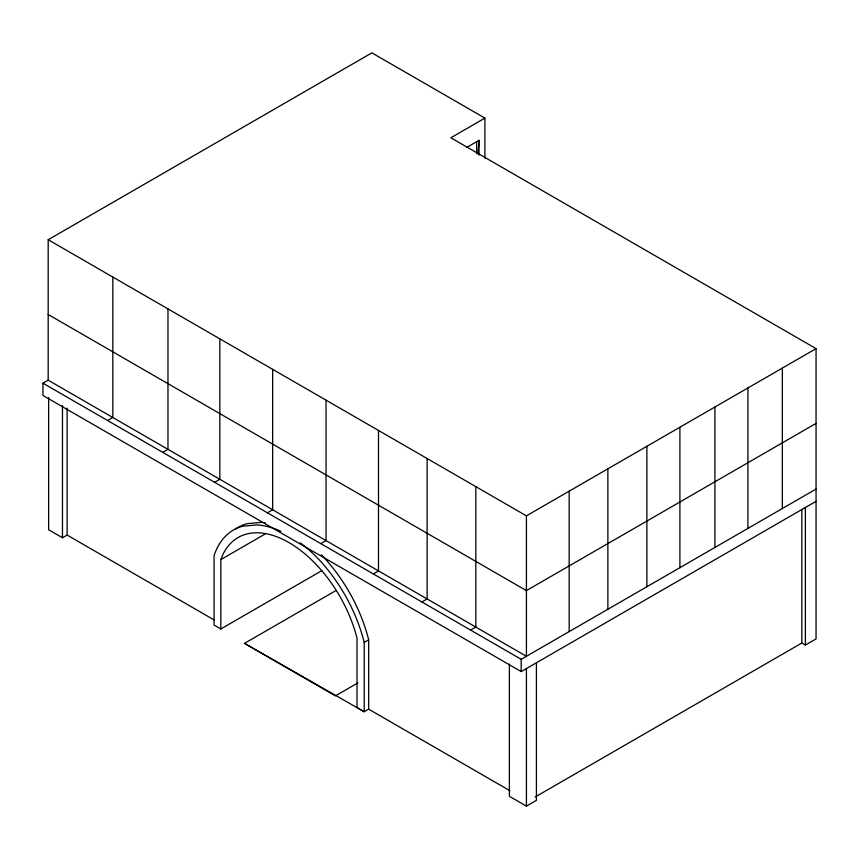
<?xml version="1.0" encoding="UTF-8"?>
<svg xmlns="http://www.w3.org/2000/svg" width="859" height="859" viewBox="0 0 859 859"><rect width="100%" height="100%" fill="white"/><g stroke="black" fill="none" stroke-linecap="round" stroke-linejoin="round"><path stroke-width="1.29" d="M466.609 147.501L479.021 140.328L477.915 153.933M48.179 239.736L526.417 515.851L526.417 656.287L48.179 380.183L48.179 239.736L371.872 52.861L484.906 118.112L484.906 158.249M484.906 118.112L450.846 137.784L816.05 348.625L816.05 638.924L805.388 645.077L801.834 643.026L535.178 796.98M816.05 501.334L521.188 671.566L42.95 395.462L42.95 383.2L48.179 380.183M107.59 420.523L112.819 417.495L112.819 277.06M162.748 452.36L167.977 449.343L167.977 308.907M48.63 397.524L48.63 529.778L62.471 537.755L67.131 535.071L213.912 619.811M214.61 482.307L219.84 479.29L219.84 338.843M267.428 512.802L272.657 509.784L272.657 369.338M280.872 531.281A111.359 64.296 60 0 0 256.938 524.913L242.625 526.256A111.359 64.296 60 0 0 214.074 555.687L214.074 625.062L220.838 628.96L220.838 559.596L264.937 534.126M320.815 543.629L326.055 540.601L326.055 400.165M220.838 628.96L321.814 570.666M357.967 682.841L335.407 695.865L244.482 643.359L335.998 590.52M373.268 573.909L378.497 570.891L378.497 430.445M526.417 515.851L816.05 348.625M421.898 601.987L427.127 598.959L427.127 458.523M244.482 643.359L364.216 711.746L364.216 642.371L368.683 639.794C361.113 610.051 346.145 582.488 325.819 559.52A111.359 64.296 60 0 0 321.32 554.785M816.05 423.39L526.417 590.605L48.179 314.501M470.582 630.098L475.822 627.07L475.822 486.634M509.849 790.667L368.683 709.169L364.216 711.746L357.011 707.58L357.011 638.205A101.684 58.713 60 0 0 288.925 542.577A101.684 58.713 60 0 0 220.838 559.596M42.95 383.2L521.188 659.304L816.05 489.072M509.366 664.05L509.366 796.293L526.417 806.139L536.413 800.363L536.413 662.772M364.216 642.371C356.646 612.617 341.678 585.065 321.352 562.097A111.359 64.296 60 0 0 300.178 542.824M805.388 507.486L805.388 645.077M801.834 509.441L801.834 643.026M782.345 368.092L782.345 508.528M747.921 387.957L747.921 528.403M714.903 407.026L714.903 547.462M679.909 427.234L679.909 567.67M646.881 446.293L646.881 586.74M607.871 468.821L607.871 609.256M569.163 491.165L569.163 631.601M526.417 668.549L526.417 806.139M521.188 659.304L521.188 671.566M479.021 140.328L479.021 155.092M476.627 141.638L476.627 153.718M368.683 639.794L368.683 709.169M67.131 408.165L67.131 535.071M62.471 405.512L62.471 537.755M234.829 529.466A111.359 64.296 60 0 1 247.091 523.679L261.404 522.336A111.359 64.296 60 0 1 265.216 522.702"/></g></svg>
